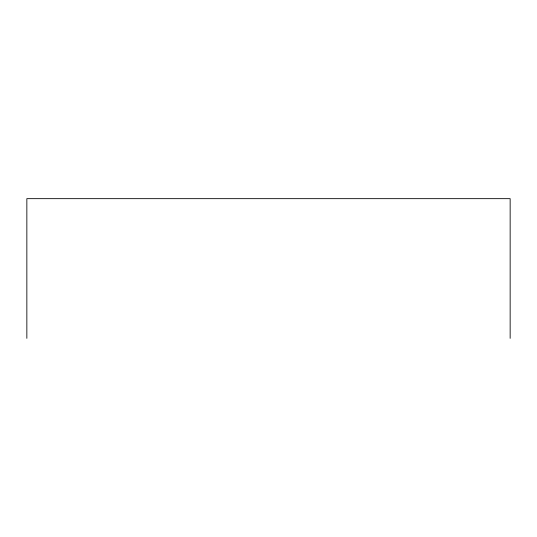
<?xml version="1.0" encoding="UTF-8"?>
<svg xmlns="http://www.w3.org/2000/svg" width="537" height="537" viewBox="0 0 537 537"><rect width="100%" height="100%" fill="white"/><g stroke="black" fill="none" stroke-linecap="round" stroke-linejoin="round"><path stroke-width="0.81" d="M510.15 338.344L510.15 198.656L26.85 198.656L26.85 338.344"/></g></svg>
